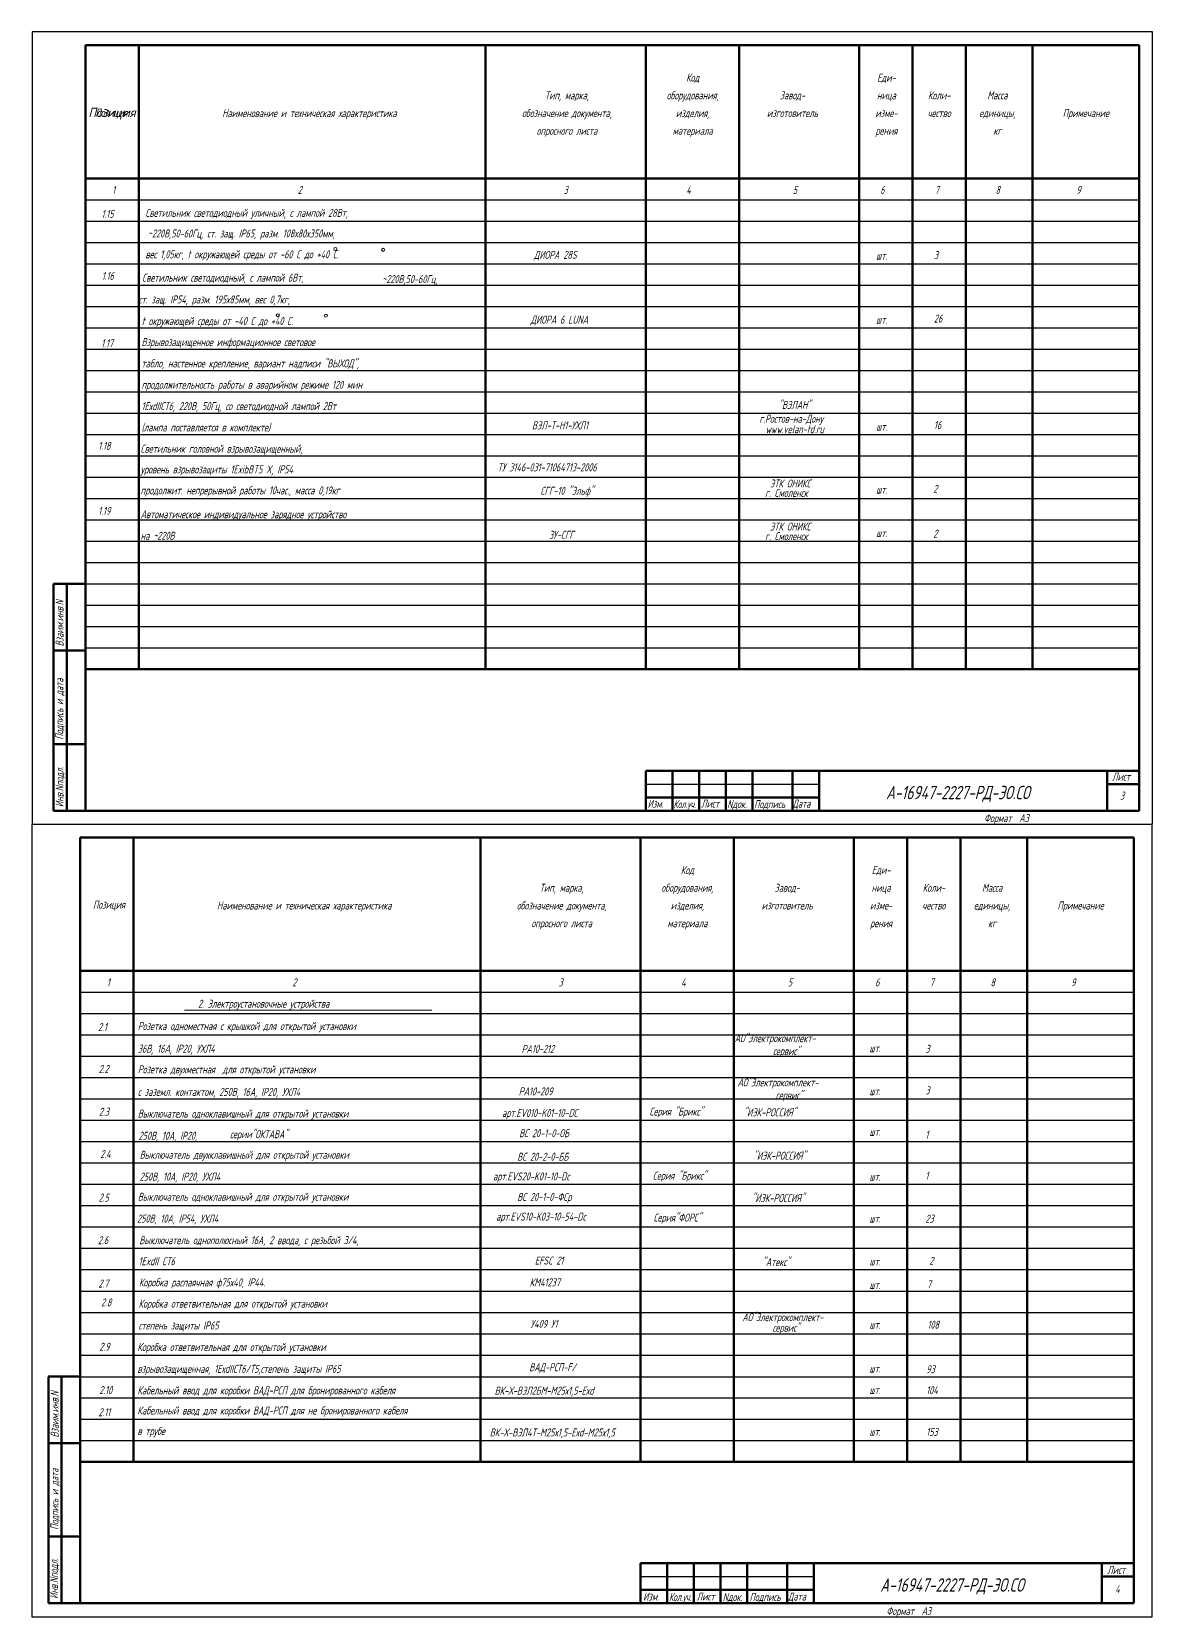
# Model space of a CAD drawing. Header units: inches. Extents: x -2146 to 222, y -883 to 3331.
# Drawn here: x -1297 to -877, y -878 to -284 of the extents above; entities that cross this region are included whole.
import ezdxf
from ezdxf.enums import TextEntityAlignment as Align

# ---------------------------------------------------------------- set-up
doc = ezdxf.new("R2010")
doc.units = ezdxf.units.IN
doc.header["$MEASUREMENT"] = 0
doc.linetypes.add('gost6', pattern=[12, 8, -1.5, 1, -1.5])
doc.layers.add('оси', color=5, linetype='gost6')
doc.layers.add('текст', color=7, linetype='Continuous')
doc.layers.add('Спецификация', color=9, linetype='Continuous', lineweight=25)
doc.styles.add('GOST', font='gost.shx', dxfattribs={"oblique": 15})
doc.styles.add('Simplex', font='simplex.shx', dxfattribs={"width": 0.7, "oblique": 15})

msp = doc.modelspace()

# ---------------------------------------------------------------- linework, layer by layer
at = {"lineweight": 60}
for p, q in [((-1276.64, -288.85), (-881.64, -288.85)), ((-1276.64, -575.85), (-1276.64, -288.85)), ((-1256.64, -288.85), (-1256.64, -522.85)), ((-921.64, -288.85), (-921.64, -522.85)), ((-881.64, -288.85), (-881.64, -575.85)), ((-1276.64, -338.85), (-881.64, -338.85)), ((-1288.64, -575.85), (-1288.64, -490.85)), ((-1276.64, -490.85), (-1288.64, -490.85)), ((-1283.64, -575.85), (-1283.64, -490.85)), ((-1276.64, -575.85), (-1276.64, -490.85)), ((-1276.64, -515.85), (-1288.64, -515.85)), ((-1276.64, -575.85), (-1276.64, -520.85)), ((-1276.64, -550.85), (-1288.64, -550.85)), ((-1276.64, -575.85), (-1288.64, -575.85)), ((-881.64, -575.85), (-1276.64, -575.85)), ((-881.64, -575.85), (-1066.64, -575.85)), ((-1278.62, -585.89), (-883.62, -585.89)), ((-1278.62, -872.89), (-1278.62, -585.89)), ((-1258.62, -585.89), (-1258.62, -819.89)), ((-968.62, -585.89), (-968.62, -819.89)), ((-1278.62, -635.89), (-883.62, -635.89)), ((-1278.62, -787.89), (-1290.62, -787.89)), ((-1290.54, -872.91), (-1290.54, -788.07)), ((-1285.62, -872.89), (-1285.62, -787.89)), ((-1278.62, -872.89), (-1278.62, -787.89)), ((-1278.62, -812.89), (-1290.62, -812.89)), ((-1278.62, -872.89), (-1278.62, -817.89)), ((-1278.62, -819.89), (-883.62, -819.89)), ((-1278.62, -847.89), (-1290.62, -847.89)), ((-1278.62, -872.89), (-1290.54, -872.89)), ((-883.62, -872.89), (-1278.62, -872.89)), ((-883.62, -872.89), (-1068.62, -872.89))]:
    msp.add_line(p, q, dxfattribs=at)
at = {"color": 0, "lineweight": 60}
for p, q in [((-1126.64, -288.85), (-1126.64, -522.85)), ((-1066.64, -288.85), (-1066.64, -522.85)), ((-1031.64, -288.85), (-1031.64, -522.85)), ((-986.64, -288.85), (-986.64, -522.85)), ((-966.64, -288.85), (-966.64, -522.85)), ((-946.64, -288.85), (-946.64, -522.85)), ((-1276.64, -522.85), (-881.64, -522.85)), ((-1128.62, -585.89), (-1128.62, -819.89)), ((-1068.62, -585.89), (-1068.62, -819.89)), ((-1033.62, -585.89), (-1033.62, -819.89)), ((-988.62, -585.89), (-988.62, -819.89)), ((-948.62, -585.89), (-948.62, -819.89)), ((-923.62, -585.89), (-923.62, -819.89)), ((-883.62, -585.89), (-883.62, -872.89))]:
    msp.add_line(p, q, dxfattribs=at)
at = {"lineweight": 30}
msp.add_line((-1276.64, -346.85), (-881.64, -346.85), dxfattribs=at)
at = {"lineweight": -3}
for p, q in [((-1276.64, -354.85), (-881.64, -354.85)), ((-1066.64, -565.85), (-1001.64, -565.85)), ((-1278.62, -659.89), (-883.62, -659.89)), ((-1278.62, -667.89), (-883.62, -667.89)), ((-1278.62, -675.89), (-883.62, -675.89)), ((-1278.62, -683.89), (-883.62, -683.89)), ((-1278.62, -691.89), (-883.62, -691.89)), ((-1278.62, -699.89), (-883.62, -699.89)), ((-1278.62, -707.89), (-883.62, -707.89)), ((-1278.62, -715.89), (-883.62, -715.89)), ((-1278.62, -723.89), (-883.62, -723.89)), ((-1278.62, -731.89), (-883.62, -731.89)), ((-1278.62, -739.89), (-883.62, -739.89)), ((-1278.62, -747.89), (-883.62, -747.89)), ((-1278.62, -755.89), (-883.62, -755.89)), ((-1278.62, -763.89), (-883.62, -763.89)), ((-1278.62, -771.89), (-883.62, -771.89)), ((-1278.62, -779.89), (-883.62, -779.89)), ((-1278.62, -788.02), (-883.62, -788.02)), ((-1278.62, -795.89), (-883.62, -795.89)), ((-1278.62, -803.89), (-883.62, -803.89)), ((-1278.62, -811.89), (-883.62, -811.89)), ((-1068.62, -862.89), (-1003.62, -862.89))]:
    msp.add_line(p, q, dxfattribs=at)
at = {"color": 0, "lineweight": -3}
for p, q in [((-1276.64, -362.85), (-881.64, -362.85)), ((-1276.64, -370.85), (-881.64, -370.85)), ((-1276.64, -378.85), (-881.64, -378.85)), ((-1276.64, -386.85), (-881.64, -386.85)), ((-1276.64, -394.85), (-881.64, -394.85)), ((-1276.64, -402.85), (-881.64, -402.85)), ((-1276.64, -410.85), (-881.64, -410.85)), ((-1276.64, -418.85), (-881.64, -418.85)), ((-1276.64, -426.85), (-881.64, -426.85)), ((-1276.64, -434.85), (-881.64, -434.85)), ((-1276.64, -442.85), (-881.64, -442.85)), ((-1276.64, -450.85), (-881.64, -450.85)), ((-1276.64, -458.85), (-881.64, -458.85)), ((-1276.64, -466.85), (-881.64, -466.85)), ((-1276.64, -474.85), (-881.64, -474.85)), ((-1276.64, -482.85), (-881.64, -482.85)), ((-1276.64, -490.85), (-881.64, -490.85)), ((-1276.64, -498.85), (-881.64, -498.85)), ((-1276.64, -506.85), (-881.64, -506.85)), ((-1276.64, -514.85), (-881.64, -514.85)), ((-1278.62, -651.89), (-883.62, -651.89))]:
    msp.add_line(p, q, dxfattribs=at)
at = {"lineweight": 50}
for p, q in [((-881.64, -560.85), (-1066.64, -560.85)), ((-1066.64, -560.85), (-1066.64, -575.85)), ((-1056.64, -575.85), (-1056.64, -560.85)), ((-1046.64, -575.85), (-1046.64, -560.85)), ((-1036.64, -575.85), (-1036.64, -560.85)), ((-1026.64, -575.85), (-1026.64, -560.85)), ((-1011.64, -575.85), (-1011.64, -560.85)), ((-1001.64, -575.85), (-1001.64, -560.85)), ((-893.64, -575.85), (-893.64, -560.85)), ((-881.64, -575.85), (-881.64, -560.85)), ((-893.64, -565.85), (-881.64, -565.85)), ((-1066.64, -570.85), (-1001.64, -570.85)), ((-1066.64, -575.85), (-881.64, -575.85)), ((-883.62, -857.89), (-1068.62, -857.89)), ((-1068.62, -857.89), (-1068.62, -872.89)), ((-1058.62, -872.89), (-1058.62, -857.89)), ((-1048.62, -872.89), (-1048.62, -857.89)), ((-1038.62, -872.89), (-1038.62, -857.89)), ((-1028.62, -872.89), (-1028.62, -857.89)), ((-1013.62, -872.89), (-1013.62, -857.89)), ((-1003.62, -872.89), (-1003.62, -857.89)), ((-895.62, -872.89), (-895.62, -857.89)), ((-883.62, -872.89), (-883.62, -857.89)), ((-895.62, -862.89), (-883.62, -862.89)), ((-1068.62, -867.89), (-1003.62, -867.89)), ((-1068.62, -872.89), (-883.62, -872.89))]:
    msp.add_line(p, q, dxfattribs=at)
at = {"color": 0, "lineweight": 30}
msp.add_line((-1278.62, -643.89), (-883.62, -643.89), dxfattribs=at)
at = {"color": 0, "lineweight": 18}
msp.add_line((-1239.49, -650.6), (-1146.8, -650.6), dxfattribs=at)
at = {"lineweight": 20}
for centre in [(-1182.95, -365.31), (-1165.06, -365.61), (-1204.54, -390.12), (-1186.51, -390.28)]:
    msp.add_circle(centre, 0.571, dxfattribs=at)
at = {"layer": 'оси', "linetype": 'ByBlock'}
for points in [[(-876.64, -575.85), (-876.64, -288.85), (-876.64, -283.85), (-1276.64, -283.85), (-1296.64, -283.85), (-1296.64, -575.85), (-1296.64, -580.85), (-876.64, -580.85), (-876.64, -575.85)], [(-876.8, -872.97), (-876.8, -585.97), (-876.8, -580.97), (-1276.8, -580.97), (-1296.8, -580.97), (-1296.8, -872.97), (-1296.8, -877.97), (-876.8, -877.97), (-876.8, -872.97)]]:
    msp.add_lwpolyline(points, dxfattribs=at)

# ---------------------------------------------------------------- texts
at = {"lineweight": 20, "style": 'Simplex', "oblique": 15, "width": 0.7}
for s, p in [('Код', (-1049.04, -302.55)), ('Еди-', (-976.42, -302.55)), ('Тип, марка,', (-1096.17, -309.2)), ('оборудования,', (-1049.04, -309.2)), ('Завод-', (-1011.64, -309.2)), ('ница', (-976.42, -309.2)), ('Коли-', (-956.64, -309.2)), ('Масса', (-934.8, -309.2)), ('Позиция', (-1266.93, -315.7)), ('Наименование и техническая характеристика', (-1192.69, -315.85)), ('обозначение документа,', (-1096.17, -315.85)), ('изделия,', (-1049.04, -315.85)), ('изготовитель', (-1011.64, -315.85)), ('изме-', (-976.42, -315.85)), ('чество', (-956.64, -315.85)), ('единицы,', (-934.8, -315.85)), ('Примечание', (-901.64, -315.85)), ('опросного листа', (-1096.17, -322.5)), ('материала', (-1049.04, -322.5)), ('рения', (-976.42, -322.5)), ('кг', (-934.8, -322.5)), ('Код', (-1051.01, -599.59)), ('Еди-', (-978.4, -599.59)), ('Тип, марка,', (-1098.14, -606.24)), ('оборудования,', (-1051.01, -606.24)), ('Завод-', (-1013.62, -606.24)), ('ница', (-978.4, -606.24)), ('Коли-', (-958.62, -606.24)), ('Масса', (-936.78, -606.24)), ('Позиция', (-1267.84, -612.57)), ('Наименование и техническая характеристика', (-1194.67, -612.89)), ('обозначение документа,', (-1098.14, -612.89)), ('изделия,', (-1051.01, -612.89)), ('изготовитель', (-1013.62, -612.89)), ('изме-', (-978.4, -612.89)), ('чество', (-958.62, -612.89)), ('единицы,', (-936.78, -612.89)), ('Примечание', (-903.62, -612.89)), ('опросного листа', (-1098.14, -619.54)), ('материала', (-1051.01, -619.54)), ('рения', (-978.4, -619.54)), ('кг', (-936.78, -619.54))]:
    msp.add_text(s, height=3, dxfattribs=at).set_placement(p, align=Align.CENTER)
at = {"style": 'GOST', "oblique": 15, "width": 0.822902}
msp.add_text('Позиция', height=3.5, dxfattribs=at).set_placement((-1275.55, -315.85), (-1257.86, -315.85), align=Align.FIT)
at = {"lineweight": 20, "oblique": 15, "width": 0.7}
for s, style, p in [('1', 'Simplex', (-1266.66, -344.64)), ('2', 'Simplex', (-1197.1, -344.64)), ('3', 'GOST', (-1097.32, -344.64)), ('4', 'GOST', (-1051.37, -344.64)), ('5', 'GOST', (-1011.4, -344.64)), ('6', 'GOST', (-978.66, -344.64)), ('7', 'GOST', (-958.2, -344.64)), ('8', 'GOST', (-935.41, -344.64)), ('9', 'Simplex', (-905.19, -344.64)), ('1.15', 'Simplex', (-1270.67, -353.65)), ('Светильник светодиодный уличный, с лампой 28Вт,', 'Simplex', (-1254.17, -353.25)), (' ~220В,50-60Гц, ст. защ. IP65, разм. 108х80х350мм,', 'Simplex', (-1254.68, -360.98)), ('вес 1,05кг, t окружающей среды от -60 С до +40 С.', 'Simplex', (-1254.17, -368.78)), ('ДИОРА 28S   ', 'Simplex', (-1108.53, -368.99)), ('  шт.', 'Simplex', (-983.11, -369.27)), ('3', 'Simplex', (-958.6, -369.1)), ('1.16', 'Simplex', (-1270.54, -376.87)), ('Светильник светодиодный, с лампой 6Вт,', 'Simplex', (-1255.4, -377.54)), (' ~220В,50-60Гц, ', 'Simplex', (-1166.86, -378.09)), ('ст. защ. IP54, разм. 195х85мм, вес 0,7кг,', 'Simplex', (-1256.73, -385.72)), ('t окружающей среды от -40 С до +40 С.', 'Simplex', (-1255.57, -393.79)), ('ДИОРА 6 LUNA   ', 'Simplex', (-1109.77, -393.28)), ('  шт.', 'Simplex', (-983.11, -393.27)), ('26', 'Simplex', (-958.6, -392.87)), ('1.17', 'Simplex', (-1270.78, -402.15)), ('Взрывозащищенное информационное световое', 'Simplex', (-1255.64, -401.68)), ('табло, настенное крепление, вариант надписи "ВЫХОД",', 'Simplex', (-1255.64, -409.68)), ('продолжительность работы в аварийном режиме 120 мин', 'Simplex', (-1255.64, -417.68)), ('1ЕхdIIСТ6, 220В, 50Гц, со светодиодной лампой 2Вт', 'Simplex', (-1255.64, -425.68)), ('(лампа поставляется в комплекте)', 'Simplex', (-1255.64, -433.68)), ('  шт.', 'Simplex', (-983.11, -433.42)), ('16', 'Simplex', (-958.6, -432.76)), ('1.18', 'Simplex', (-1271.89, -440.6)), ('Светильник головной взрывозащищенный,', 'Simplex', (-1255.99, -441.66)), ('уровень взрывозащиты 1ExibBT5 X, IP54', 'Simplex', (-1255.99, -449.41)), ('продолжит. непрерывной работы 10час., масса 0,19кг', 'Simplex', (-1255.99, -457.27)), ('  шт.', 'Simplex', (-983.11, -456.99)), ('1.19', 'Simplex', (-1271.89, -464.97)), ('Автоматическое индивидуальное зарядное устройство', 'Simplex', (-1255.99, -466.24)), ('на ~220В', 'Simplex', (-1255.99, -474.28)), ('  шт.', 'Simplex', (-983.11, -473.3)), ('Лист', 'Simplex', (-891.8, -564.6)), ('3', 'Simplex', (-888.82, -571.73)), ('1', 'Simplex', (-1268.64, -641.69)), ('2', 'Simplex', (-1199.08, -641.69)), ('2.1', 'Simplex', (-1271.95, -658.43)), ('36В, 16А, IP20, УХЛ4', 'Simplex', (-1257.03, -666.57)), ('  шт.', 'Simplex', (-985.6, -666.37)), ('3', 'Simplex', (-961.8, -666.61)), ('2.2', 'Simplex', (-1271.71, -674.17)), ('  шт.', 'Simplex', (-985.6, -682.5)), ('3', 'Simplex', (-961.8, -682.16)), ('2.3', 'Simplex', (-1271.6, -690.19)), ('  шт.', 'Simplex', (-985.6, -697.73)), ('1', 'Simplex', (-961.8, -698.77)), ('2.4', 'Simplex', (-1271.13, -706.08)), ('Выключатель двухклавишный для открытой установки ', 'Simplex', (-1256.35, -706.33)), ('250В, 10А, IP20, УХЛ4', 'Simplex', (-1256.35, -714.51)), ('  шт.', 'Simplex', (-985.6, -714.52)), ('1', 'Simplex', (-961.8, -714.18)), ('2.5', 'Simplex', (-1271.71, -722.38)), ('250В, 10А, IP54, УХЛ4', 'Simplex', (-1257.32, -730.25)), ('  шт.', 'Simplex', (-985.6, -730.22)), ('23', 'Simplex', (-961.8, -730.27)), ('2.6', 'Simplex', (-1271.99, -738.35)), ('Выключатель однополюсный 16А, 2 ввода, с резьбой 3/4,', 'Simplex', (-1256.47, -738.34)), ('1ЕxdII CТ6', 'Simplex', (-1256.75, -746.24)), ('  шт.', 'Simplex', (-985.6, -746.33)), ('2.7', 'Simplex', (-1271.81, -754.59)), ('  шт.', 'Simplex', (-985.6, -755.12)), ('2.8', 'Simplex', (-1270.82, -761.69)), ('степень защиты IP65', 'Simplex', (-1256.74, -770.32)), ('  шт.', 'Simplex', (-985.6, -770.02)), ('108', 'Simplex', (-961.03, -770.01)), ('2.9', 'Simplex', (-1271.47, -778.29)), ('взрывозащищенная, 1ЕхdIIСТ6/Т5,степень защиты IP65', 'Simplex', (-1257.19, -786.57)), ('  шт.', 'Simplex', (-985.6, -786.45)), ('93', 'Simplex', (-961.48, -786.71)), ('2.10', 'Simplex', (-1271.47, -794.54)), ('  шт.', 'Simplex', (-985.6, -794.47)), ('104', 'Simplex', (-961.48, -794.54)), ('2.11', 'Simplex', (-1271.79, -802.82)), ('  шт.', 'Simplex', (-985.6, -810.14)), ('153', 'Simplex', (-961.48, -810.21)), ('Лист', 'Simplex', (-893.62, -861.97)), ('4', 'Simplex', (-890.64, -869.1))]:
    msp.add_text(s, height=3, dxfattribs=dict(at, style=style)).set_placement(p)
at = {"color": 0, "lineweight": 20, "style": 'Simplex', "oblique": 15, "width": 0.7}
for s, p in [('2', (-958.82, -456.69)), ('2', (-958.82, -473.52)), ('3', (-1099.3, -641.69)), ('4', (-1053.35, -641.69)), ('5', (-1013.37, -641.69)), ('6', (-980.64, -641.69)), ('7', (-960.18, -641.69)), ('8', (-937.39, -641.69)), ('9', (-907.17, -641.69)), ('2. Электроустановочные устройства', (-1234.46, -649.69)), ('Розетка одноместная с крышкой для открытой установки ', (-1257.03, -658.07)), ('АО"Электрокомплект-', (-1033.3, -662.63)), ('РА10-212', (-1113.18, -666.65)), ('сервис"', (-1018.95, -667.44)), ('Розетка двухместная  для открытой установки ', (-1257.03, -674.31)), ('АО"Электрокомплект-', (-1032.23, -679.2)), ('с заземл. контактом, 250В, 16А, IP20, УХЛ4', (-1257.03, -682.76)), ('РА10-209', (-1114.25, -682.56)), ('сервис"', (-1017.89, -684)), ('Выключатель одноклавишный для открытой установки ', (-1257.03, -690.89)), ('Выключатель одноклавишный для открытой установки ', (-1257.03, -722.08)), ('2', (-960.32, -746.08)), ('7', (-961.21, -754.85)), ('Коробка ответвительная для открытой установки', (-1256.74, -762.13)), ('АО"Электрокомплект-', (-1030.38, -767.2)), ('сервис"', (-1019.08, -771.19)), ('Коробка ответвительная для открытой установки', (-1257.19, -778.38)), ('Кабельный ввод для коробки ВАД-РСП для бронированного кабеля', (-1257.19, -794.63)), ('Кабельный ввод для коробки ВАД-РСП для не бронированного кабеля', (-1257.19, -802.19)), ('в трубе', (-1257.19, -809.88))]:
    msp.add_text(s, height=3, dxfattribs=at).set_placement(p)
at = {"lineweight": 20, "style": 'Simplex', "oblique": 15, "width": 0.7}
for s, p in [('Взаим.инв.N', (-1284.86, -514.28)), ('Подпись и дата', (-1284.96, -549.23)), ('Инв.Nподл.', (-1284.87, -574.5)), ('Взаим.инв.N', (-1286.69, -810.85)), ('Подпись и дата', (-1286.76, -845.46)), ('Инв.Nподл.', (-1286.96, -871.29))]:
    msp.add_text(s, height=3, rotation=90, dxfattribs=at).set_placement(p)
at = {"lineweight": 35, "style": 'Simplex', "oblique": 15, "width": 0.7}
for p in [(-949.63, -571.54), (-951.81, -868.59)]:
    msp.add_text('А-16947-2227-РД-ЭО.СО', height=5, dxfattribs=at).set_placement(p, align=Align.CENTER)
at = {"lineweight": -3, "style": 'Simplex', "oblique": 15, "width": 0.7}
for s, p in [('Изм.', (-1065.93, -574.75)), ('Лист', (-1045.84, -574.7)), ('Nдок.', (-1036.09, -574.89)), ('Подпись', (-1026.01, -574.89)), ('Дата', (-1011.63, -574.7)), ('Изм.', (-1067.6, -871.95)), ('Лист', (-1047.52, -871.91)), ('Nдок.', (-1037.76, -872.09)), ('Подпись', (-1027.68, -872.09)), ('Дата', (-1013.31, -871.91))]:
    msp.add_text(s, height=3, dxfattribs=at).set_placement(p)
at = {"lineweight": -3, "style": 'Simplex', "oblique": 15, "width": 0.580214}
for p, p2 in [((-1056.22, -574.89), (-1047.85, -574.89)), ((-1057.9, -872.09), (-1049.52, -872.09))]:
    msp.add_text('Кол.уч.', height=3, dxfattribs=at).set_placement(p, p2, align=Align.FIT)
at = {"color": 0, "lineweight": 20, "style": 'Simplex', "oblique": 15, "width": 0.7}
for p in [(-931.4, -580.14), (-968.03, -877.38)]:
    msp.add_text('Формат  А3', height=3, dxfattribs=at).set_placement(p, align=Align.CENTER)
at = {"layer": 'Спецификация', "color": 0, "lineweight": 20, "style": 'Simplex', "oblique": 15, "width": 0.7}
for s, p in [('арт.EV010-K01-10-DС', (-1120.47, -690.65)), ('серии"ОКТАВА"', (-1222.48, -698.62)), ('ВС 20-1-0-ОБ', (-1114.05, -698.23)), ('250В, 10А, IP20,', (-1256.77, -699.19)), ('"ИЭК-РОССИЯ"', (-1026.81, -722.53)), ('Коробка распаячная ф75х40, IР44.', (-1256.61, -754.16)), ('КМ41237', (-1110.14, -754.12))]:
    msp.add_text(s, height=3, dxfattribs=at).set_placement(p)
at = {"layer": 'текст', "color": 0, "lineweight": 20, "style": 'Simplex', "oblique": 15}
for s, width, p in [('"ВЭЛАН"', 0.7, (-1016.82, -425.23)), ('г.Ростов-на-Дону', 0.7, (-1024.01, -430.42)), ('ВЭЛ-Т-Н1-УХЛ1', 0.7, (-1109.26, -432.9)), ('www.velan-td.ru', 0.7, (-1021.67, -434.36)), ('ТУ 3146-031-71064713-2006', 0.7, (-1122.15, -448.63)), ('ЭТК ОНИКС', 0.7, (-1020.04, -454.7)), ('СГГ-10 "Эльф"', 0.7, (-1106.07, -457.43)), ('г. Смоленск', 0.7, (-1021.87, -458.23)), ('ЭТК ОНИКС', 0.7, (-1020.04, -470.83)), ('ЗУ-СГГ', 0.7, (-1102.88, -473.93)), ('г. Смоленск', 0.7, (-1021.87, -474.43)), ('Серия "Брикс"', 0.7, (-1065.21, -690.12)), ('"ИЭК-РОССИЯ"', 0.7, (-1029.91, -690.42)), ('ВС 20-1-0-ФСр', 0.7, (-1114.8, -722.12)), ('арт.EVS10-K03-10-54-Dc', 0.7, (-1122.69, -729.5)), ('Серия"ФОРС"', 0.7, (-1063.69, -729.87)), ('У409 У1', 0.7, (-1109.83, -769.7)), ('ВАД-РСП-F/', 0.7, (-1110.28, -785.95)), ('ВК-Х-ВЭЛ2БМ-М25х1,5-Ехd', 0.7, (-1123.26, -794.74)), ('ВК-Х-ВЭЛ4Т-М25х1,5-Ехd-М25х1,5', 0.65, (-1125.11, -810.41))]:
    msp.add_text(s, height=3, dxfattribs=dict(at, width=width)).set_placement(p)
at = {"layer": 'текст', "lineweight": 20, "style": 'Simplex', "oblique": 15, "width": 0.7}
for s, p in [('ВС 20-2-0-ББ', (-1114.81, -707.06)), ('"ИЭК-РОССИЯ"', (-1026.23, -706.67)), ('арт.EVS20-K01-10-Dc', (-1123.86, -714.43)), ('Серия "Брикс"', (-1063.96, -714.17)), ('"Атекс"', (-1022.89, -746.51)), ('ЕFSC 21', (-1108.21, -745.98))]:
    msp.add_text(s, height=3, dxfattribs=at).set_placement(p)

doc.saveas('drawing.dxf')
